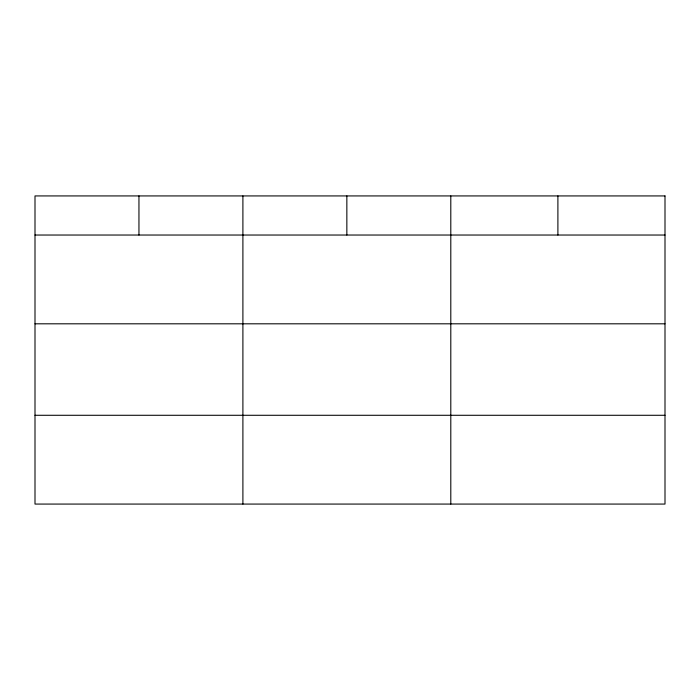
<?xml version="1.0" encoding="UTF-8"?>
<svg xmlns="http://www.w3.org/2000/svg" width="700" height="700" viewBox="0 0 700 700"><rect width="100%" height="100%" fill="white"/><g stroke="black" fill="none" stroke-linecap="round" stroke-linejoin="round"><path stroke-width="1.05" d="M35 235.034L665 235.034M35 323.811L665 323.811M35 415.284L665 415.284M557.9 195.93L557.9 235.034M450.8 195.93L450.8 504.07M346.85 195.93L346.85 235.034M242.9 195.93L242.9 504.07M138.95 195.93L138.95 235.034M665 195.93L35 195.93L35 504.07L665 504.07L665 195.93"/></g></svg>
